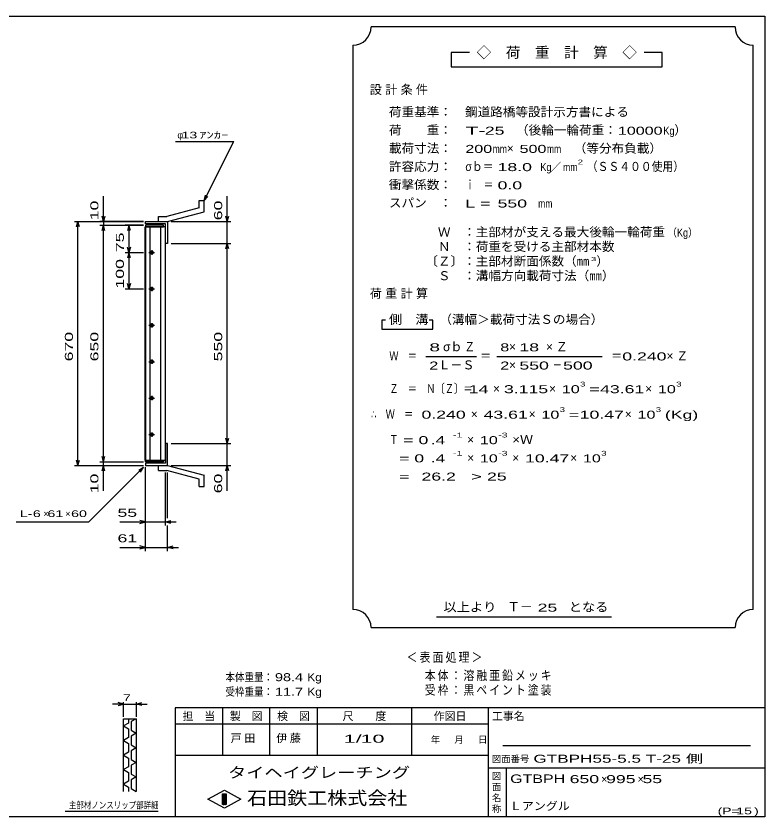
# Model space of a CAD drawing. Units: millimetres, scale not verified. Extents: x -1820 to 1736, y -1282 to 1048.
# Drawn here: x -321 to 1736, y -1152 to 1048 of the extents above; entities that cross this region are included whole.
import ezdxf
from ezdxf.enums import TextEntityAlignment as Align

# ---------------------------------------------------------------- set-up
doc = ezdxf.new("R2010")
doc.units = ezdxf.units.MM
doc.header["$LTSCALE"] = 10
for name, color, linetype, lineweight in [('0_2', 150, 'Continuous', 25), ('16', 3, 'Continuous', 25), ('19', 6, 'Continuous', 25), ('22', 4, 'Continuous', 25), ('24', 2, 'Continuous', 25), ('32', 4, 'Continuous', 25)]:
    doc.layers.add(name, color=color, linetype=linetype, lineweight=lineweight)
doc.styles.add('ベクトル', font='')
doc.styles.get('ベクトル').set_extended_font_data('ベクトル')

msp = doc.modelspace()

# ---------------------------------------------------------------- linework, layer by layer
at = {"layer": '0_2'}
for p, q in [((-1724, 1048.5), (1736, 1048.5)), ((1736, 1048.5), (1736, -1151.5)), ((1736, -851.5), (116, -851.5)), ((116, -851.5), (116, -1151.5)), ((246, -851.5), (246, -981.5)), ((376, -981.5), (376, -851.5)), ((506, -851.5), (506, -981.5)), ((766, -981.5), (766, -851.5)), ((976, -851.5), (976, -1151.5)), ((976, -896.5), (116, -896.5)), ((1696, -956.5), (1016, -956.5)), ((116, -981.5), (976, -981.5)), ((976, -1016.5), (1736, -1016.5)), ((1026, -1151.5), (1026, -1016.5)), ((206, -1102.5), (251, -1077.5)), ((251, -1077.5), (296, -1102.5)), ((246, -1087.5), (256, -1087.5)), ((246, -1117.5), (246, -1087.5)), ((246, -1087.5), (248, -1087.5)), ((248, -1087.5), (248, -1117.5)), ((250, -1117.5), (250, -1087.5)), ((250, -1087.5), (252, -1087.5)), ((252, -1087.5), (252, -1117.5)), ((254, -1117.5), (254, -1087.5)), ((254, -1087.5), (256, -1087.5)), ((256, -1087.5), (256, -1117.5)), ((256, -1087.5), (256, -1117.5)), ((251, -1127.5), (206, -1102.5)), ((256, -1117.5), (246, -1117.5)), ((248, -1117.5), (250, -1117.5)), ((296, -1102.5), (251, -1127.5)), ((252, -1117.5), (254, -1117.5)), ((1736, -1151.5), (-1724, -1151.5))]:
    msp.add_line(p, q, dxfattribs=at)
at = {"layer": '16'}
for p, q in [((33.3, -171.5), (33.3, 469.5)), ((33.3, 469.5), (34, 469.5)), ((84, 474), (34, 474)), ((34, 474), (34, 469.5)), ((34, 469.5), (84, 469.5)), ((34, 469.5), (34, -171.5)), ((89, 469.5), (34, 469.5)), ((46.5, 469.5), (46.5, -171.5)), ((76.5, -171.5), (76.5, 469.5)), ((84, 469.5), (84, 474)), ((89, -171.5), (89, 469.5)), ((43.5, 399), (59.5, 399)), ((53.5, 402), (49.5, 402)), ((49.5, 396), (53.5, 396)), ((51.5, 405), (51.5, 393)), ((43.5, 299), (59.5, 299)), ((53.5, 302), (49.5, 302)), ((49.5, 296), (53.5, 296)), ((51.5, 305), (51.5, 293)), ((43.5, 199), (59.5, 199)), ((53.5, 202), (49.5, 202)), ((51.5, 205), (51.5, 193)), ((49.5, 196), (53.5, 196)), ((43.5, 99), (59.5, 99)), ((53.5, 102), (49.5, 102)), ((49.5, 96), (53.5, 96)), ((51.5, 105), (51.5, 93)), ((53.5, 2), (49.5, 2)), ((51.5, 5), (51.5, -7)), ((43.5, -1), (59.5, -1)), ((49.5, -4), (53.5, -4)), ((43.5, -101), (59.5, -101)), ((53.5, -98), (49.5, -98)), ((49.5, -104), (53.5, -104)), ((51.5, -95), (51.5, -107)), ((34, -171.5), (33.3, -171.5)), ((34, -171.5), (84, -171.5)), ((34, -176), (34, -171.5)), ((34, -171.5), (89, -171.5)), ((84, -176), (34, -176)), ((84, -171.5), (84, -176))]:
    msp.add_line(p, q, dxfattribs=at)
for centre, radius, start, end in [((49.5, 399), 3, 90, 270), ((51.5, 399), 4, 46.6, 133.4), ((51.5, 399), 4, 226.6, 313.4), ((53.5, 399), 3, 270, 90), ((49.5, 299), 3, 90, 270), ((51.5, 299), 4, 46.6, 133.4), ((51.5, 299), 4, 226.6, 313.4), ((53.5, 299), 3, 270, 90), ((49.5, 199), 3, 90, 270), ((51.5, 199), 4, 46.6, 133.4), ((53.5, 199), 3, 270, 90), ((51.5, 199), 4, 226.6, 313.4), ((49.5, 99), 3, 90, 270), ((51.5, 99), 4, 46.6, 133.4), ((51.5, 99), 4, 226.6, 313.4), ((53.5, 99), 3, 270, 90), ((49.5, -1), 3, 90, 270), ((51.5, -1), 4, 46.6, 133.4), ((53.5, -1), 3, 270, 90), ((51.5, -1), 4, 226.6, 313.4), ((49.5, -101), 3, 90, 270), ((51.5, -101), 4, 46.6, 133.4), ((51.5, -101), 4, 226.6, 313.4), ((53.5, -101), 3, 270, 90)]:
    msp.add_arc(centre, radius, start, end, dxfattribs=at)
at = {"layer": '19'}
for p, q in [((182, 542), (196, 542)), ((182, 522), (182, 542)), ((196, 511), (196, 542)), ((182, 522), (93, 498)), ((95, 484), (196, 511)), ((34, 478), (34, 484)), ((34, 484), (94, 484)), ((70, 498), (93, 498)), ((70, 484), (70, 498)), ((70, 484), (95, 484)), ((94, 484), (95, 483)), ((89, 478), (34, 478)), ((89, 424), (89, 478)), ((95, 483), (95, 424)), ((95, 424), (89, 424)), ((95, -126), (89, -126)), ((89, -126), (89, -180)), ((95, -185), (95, -126)), ((34, -180), (34, -186)), ((89, -180), (34, -180)), ((34, -186), (94, -186)), ((70, -186), (95, -186)), ((70, -200), (70, -186)), ((94, -186), (95, -185)), ((95, -186), (196, -213)), ((70, -200), (93, -200)), ((182, -224), (93, -200)), ((196, -244), (196, -213)), ((182, -244), (182, -224)), ((182, -244), (196, -244))]:
    msp.add_line(p, q, dxfattribs=at)
at = {"layer": '22'}
for p, q in [((117, 704), (277, 704)), ((196, 542), (277, 704)), ((-81, 484), (-81, 554)), ((196, 542), (199, 556.6)), ((196, 542), (206, 553)), ((259, 484), (259, 554)), ((-161, 484), (29, 484)), ((-155, 469), (-151, 484)), ((-147, 469), (-151, 484)), ((-151, -186), (-151, 484)), ((29, 484), (-91, 484)), ((-81, 484), (-85, 499)), ((-77, 499), (-81, 484)), ((-81, 484), (-81, 474)), ((105, 484), (269, 484)), ((259, 484), (255, 499)), ((259, 484), (263, 499)), ((259, 424), (259, 484)), ((-91, 474), (29, 474)), ((-85, 459), (-81, 474)), ((-77, 459), (-81, 474)), ((-81, -176), (-81, 474)), ((29, 474), (-21, 474)), ((-11, 474), (-15, 459)), ((-7, 459), (-11, 474)), ((-11, 474), (-11, 399)), ((105, 424), (269, 424)), ((255, 409), (259, 424)), ((263, 409), (259, 424)), ((259, -126), (259, 424)), ((-21, 399), (29, 399)), ((-11, 399), (-15, 414)), ((-11, 399), (-15, 384)), ((-7, 414), (-11, 399)), ((-7, 384), (-11, 399)), ((-11, 399), (-11, 299)), ((-11, 299), (-15, 314)), ((-7, 314), (-11, 299)), ((-21, 299), (29, 299)), ((105, -126), (269, -126)), ((259, -126), (255, -111)), ((259, -126), (263, -111)), ((259, -186), (259, -126)), ((-151, -186), (-155, -171)), ((-151, -186), (-147, -171)), ((-91, -176), (29, -176)), ((-81, -176), (-85, -161)), ((-81, -176), (-77, -161)), ((-81, -186), (-81, -176)), ((-161, -186), (29, -186)), ((-121, -341), (29, -191)), ((-91, -186), (29, -186)), ((-85, -201), (-81, -186)), ((-77, -201), (-81, -186)), ((-81, -256), (-81, -186)), ((16, -199), (29, -191)), ((21, -204), (29, -191)), ((34, -351), (34, -191)), ((34, -421), (34, -191)), ((105, -186), (269, -186)), ((255, -201), (259, -186)), ((263, -201), (259, -186)), ((259, -256), (259, -186)), ((89, -351), (89, -205)), ((95, -331), (95, -205)), ((-321, -341), (-121, -341)), ((-36, -341), (34, -341)), ((34, -341), (19, -337)), ((19, -345), (34, -341)), ((34, -341), (89, -341)), ((89, -341), (104, -337)), ((104, -345), (89, -341)), ((89, -341), (119, -341)), ((95, -421), (95, -351)), ((-36, -411), (34, -411)), ((34, -411), (19, -407)), ((19, -415), (34, -411)), ((34, -411), (95, -411)), ((95, -411), (110, -407)), ((110, -415), (95, -411)), ((95, -411), (125, -411))]:
    msp.add_line(p, q, dxfattribs=at)
at = {"layer": '24', "color": 4}
for p, q in [((1654, 1018.5), (654, 1018.5)), ((604, 968.5), (604, -581.5)), ((1704, -581.5), (1704, 968.5)), ((924, 948.5), (874, 948.5)), ((874, 948.5), (874, 908.5)), ((1454, 948.5), (1404, 948.5)), ((1454, 908.5), (1454, 948.5)), ((874, 908.5), (1454, 908.5)), ((694, 213.5), (684, 213.5)), ((684, 213.5), (684, 188.5)), ((824, 213.5), (814, 213.5)), ((824, 188.5), (824, 213.5)), ((684, 188.5), (824, 188.5)), ((804, 113.5), (944, 113.5)), ((999, 113.5), (1289, 113.5)), ((834, -601.5), (1314, -601.5)), ((654, -631.5), (1654, -631.5))]:
    msp.add_line(p, q, dxfattribs=at)
for centre, start, end in [((604, 1018.5), 270, 0), ((1704, 1018.5), 180, 270), ((604, -631.5), 0, 90), ((1704, -631.5), 90, 180)]:
    msp.add_arc(centre, 50, start, end, dxfattribs=at)
at = {"layer": '32'}
for p, q in [((-26, -841.5), (-56, -841.5)), ((-26, -841.5), (-41, -837.5)), ((-41, -845.5), (-26, -841.5)), ((-26, -876.5), (-26, -836.5)), ((-26, -841.5), (9, -841.5)), ((9, -836.5), (9, -876.5)), ((9, -841.5), (24, -837.5)), ((24, -845.5), (9, -841.5)), ((9, -841.5), (39, -841.5)), ((-26, -881.5), (9, -881.5)), ((-26, -1081.5), (-26, -881.5)), ((-12, -893.5), (-26, -901.5)), ((-26, -901.5), (-12, -909.5)), ((-12, -881.5), (-12, -893.5)), ((9, -881.5), (-5, -889.5)), ((-5, -889.5), (-5, -913.5)), ((9, -881.5), (9, -1081.5)), ((-12, -909.5), (-12, -933.5)), ((-5, -913.5), (9, -921.5)), ((9, -921.5), (-5, -929.5)), ((-12, -933.5), (-26, -941.5)), ((-26, -941.5), (-12, -949.5)), ((-5, -929.5), (-5, -953.5)), ((-12, -949.5), (-12, -973.5)), ((-5, -953.5), (9, -961.5)), ((9, -961.5), (-5, -969.5)), ((-12, -973.5), (-26, -981.5)), ((-26, -981.5), (-12, -989.5)), ((-12, -989.5), (-12, -1013.5)), ((-5, -969.5), (-5, -993.5)), ((-5, -993.5), (9, -1001.5)), ((9, -1001.5), (-5, -1009.5)), ((-5, -1009.5), (-5, -1033.5)), ((-12, -1013.5), (-26, -1021.5)), ((-26, -1021.5), (-12, -1029.5)), ((-12, -1029.5), (-12, -1053.5)), ((-5, -1033.5), (9, -1041.5)), ((-12, -1053.5), (-26, -1061.5)), ((9, -1041.5), (-5, -1049.5)), ((-5, -1049.5), (-5, -1073.5)), ((-26, -1061.5), (-12, -1069.5)), ((-12, -1069.5), (-12, -1081.5)), ((-5, -1073.5), (9, -1081.5)), ((69, -1136.5), (-186, -1136.5))]:
    msp.add_line(p, q, dxfattribs=at)

# ---------------------------------------------------------------- texts
at = {"layer": '0_2', "style": 'ベクトル'}
for s, height, p in [('担\u3000当', 21.99, (136, -874.5)), ('製\u3000図', 21.99, (266, -874.5)), ('検\u3000図', 21.99, (396, -874.5)), ('尺\u3000\u3000度', 21.99, (576, -874.5)), ('作図日', 21.99, (826, -874.5)), ('工事名', 21.99, (986, -874.5)), ('年', 18.3, (818, -939)), ('月', 18.3, (883, -939)), ('日', 18.3, (948, -939)), ('図面番号', 18.33, (986, -992)), ('図', 18.3, (986, -1039)), ('面', 18.3, (986, -1069)), ('名', 18.3, (986, -1099)), ('称', 18.3, (986, -1129))]:
    msp.add_text(s, height=height, dxfattribs=at).set_placement(p, align=Align.MIDDLE_LEFT)
at = {"layer": '0_2', "color": 222, "style": 'ベクトル'}
for s, height, width, p in [('タイヘイグレーチング', 29.33, 1.25, (261, -1029.5)), ('石田鉄工株式会社', 36.66, 1.1, (313.5, -1099.5))]:
    msp.add_text(s, height=height, dxfattribs=dict(at, width=width)).set_placement(p, align=Align.MIDDLE_LEFT)
at = {"layer": '22', "color": 2, "style": 'ベクトル'}
for s, height, p in [('φ', 18.3, (122, 721.5)), ('×', 18.3, (-246, -318.5)), ('×', 18.3, (-186, -318.5)), ('×', 22, (1286, -1047.5)), ('×', 22, (1386, -1047.5))]:
    msp.add_text(s, height=height, dxfattribs=at).set_placement(p, align=Align.MIDDLE_LEFT)
for s, height, width, p in [(' 13 ', 18.33, 1.6, (122, 721.5)), ('ｱﾝｶｰ', 18.33, 1.6, (182, 721.5)), (' 55 ', 21.99, 1.65, (-56, -316)), ('L-', 18.33, 1.6, (-311, -318.5)), (' 6 ', 18.33, 1.6, (-286, -318.5)), (' 61 ', 18.33, 1.6, (-246, -318.5)), (' 60 ', 18.33, 1.6, (-181, -318.5)), (' 61 ', 21.99, 1.65, (-56, -386)), ('本体重量：', 21.99, 0.85, (254, -767.5)), (' 98.4', 21.99, 1.35, (379, -767.5)), ('Kg', 21.99, 1.1, (479, -767.5)), ('受枠重量：', 21.99, 0.85, (254, -807.5)), (' 11.7', 21.99, 1.35, (379, -807.5)), ('Kg', 21.99, 1.1, (479, -807.5)), ('1/', 21.99, 2, (579, -936.5)), (' 10 ', 21.99, 2, (609, -936.5)), ('GTBPH55-5.5 T-25 側                  ', 21.99, 1.6, (1100, -991.5)), ('GTBPH', 23.46, 1.4, (1036, -1046.5)), (' 650 ', 21.99, 1.65, (1186, -1047.5)), (' 995 ', 21.99, 1.65, (1286, -1047.5)), (' 55 ', 21.99, 1.65, (1386, -1047.5)), ('Ｌアングル', 21.99, 1.1, (1035, -1121.5)), ('(P=', 18.33, 1.55, (1606, -1135)), (' 15 ', 18.33, 1.6, (1646, -1135)), (')', 18.3, 1.6, (1706, -1135))]:
    msp.add_text(s, height=height, dxfattribs=dict(at, width=width)).set_placement(p, align=Align.MIDDLE_LEFT)
at = {"layer": '22', "color": 2, "style": 'ベクトル', "width": 1.65}
for s, p in [(' 10 ', (-106, 474)), (' 60 ', (234, 474)), (' 75 ', (-36, 386.5)), (' 100 ', (-36, 286.5)), (' 670 ', (-176, 86.5)), (' 650 ', (-106, 86.5)), (' 550 ', (234, 86.5)), (' 10 ', (-106, -276)), (' 60 ', (234, -276))]:
    msp.add_text(s, height=21.99, rotation=90, dxfattribs=at).set_placement(p, align=Align.MIDDLE_LEFT)
at = {"layer": '22', "color": 2, "attachment_point": 4, "style": 'ベクトル'}
for s, insert, char_height in [('\\T1.2;\\W0.85;＜表面処理＞', (751.5, -714), 25.66), ('\\T1.19;\\W0.85;本体：溶融亜鉛メッキ', (801.5, -764), 25.66), ('\\T1.19;\\W0.85;受枠：黒ペイント塗装', (801.5, -804), 25.66), ('\\T1.25;戸田\u3000', (268.5, -936.5), 21.99), ('\\T1.25;伊藤\u3000', (393.5, -936.5), 21.99)]:
    msp.add_mtext(s, dxfattribs=dict(at, insert=insert, char_height=char_height))
at = {"layer": '24', "style": 'ベクトル'}
for s, height, p in [('◇\u3000荷\u3000重\u3000計\u3000算\u3000◇', 29.33, (944, 948.5)), ('）', 24.2, (1487, 735)), ('×', 24.2, (1027, 685)), ('／', 22, (1146.5, 633.5)), ('）', 24.2, (1273, 375)), ('σｂ', 24.19, (852, 140)), ('×', 24.2, (1033, 140)), ('Ｌ－Ｓ', 24.19, (839, 90)), ('×', 24.2, (1033, 90)), ('×', 24.2, (989, 25)), ('×', 24.2, (1143, 25)), ('×', 24.2, (1407, 25)), ('×', 24.2, (928, -45)), ('×', 24.2, (1087, -45)), ('×', 24.2, (1351, -45)), ('×', 24.2, (918, -115)), ('×', 24.2, (918, -165)), ('×', 24.2, (1042, -165)), ('×', 24.2, (1201, -165)), ('Ｔ－', 25.66, (1028, -574))]:
    msp.add_text(s, height=height, dxfattribs=at).set_placement(p, align=Align.MIDDLE_LEFT)
for s, height, width, p in [('荷重基準：\u3000', 24.19, 1.05, (703, 785)), ('鋼道路橋等設計示方書による', 24.19, 1.05, (912, 785)), ('荷\u3000\u3000重：\u3000', 24.19, 1.05, (703, 735)), ('（後輪一輪荷重：', 24.19, 1.05, (1052, 735)), ('T-', 21.99, 2, (913, 733.5)), (' 25 ', 21.99, 1.65, (953, 733.5)), ('10000', 21.99, 1.5, (1332, 733.5)), ('Kg', 21.99, 0.85, (1457, 733.5)), ('載荷寸法：\u3000', 24.19, 1.05, (703, 685)), ('200', 21.99, 1.5, (913, 683.5)), ('mm', 21.99, 0.8, (988, 683.5)), ('500', 21.99, 1.5, (1062, 683.5)), ('mm', 21.99, 0.8, (1137, 683.5)), ('\u3000（等分布負載）', 24.19, 1.05, (1176, 685)), ('許容応力：\u3000', 24.19, 1.05, (703, 635)), ('σｂ＝', 24.19, 0.9, (913, 635)), (' 18.0', 21.99, 1.65, (988, 633.5)), ('Kg', 21.99, 0.85, (1119, 633.5)), ('mm', 21.99, 0.8, (1181.5, 633.5)), ('2', 13.2, 1.5, (1221.5, 647.5)), ('（ＳＳ４００使用）', 24.19, 0.9, (1246.5, 635)), ('衝撃係数：\u3000', 24.19, 1.05, (703, 585)), ('ｉ\u3000＝', 24.19, 0.75, (913, 585)), (' 0.0', 21.99, 1.65, (988, 583.5)), ('スパン\u3000：\u3000', 24.19, 1.05, (703, 535)), ('L =', 21.99, 1.65, (913, 533.5)), (' 550 ', 21.99, 1.65, (988, 533.5)), ('mm', 21.99, 0.8, (1113, 533.5)), ('\u3000Ｗ\u3000：主部材が支える最大後輪一輪荷重', 24.19, 1.05, (803, 455)), ('（Kg）', 21.99, 0.85, (1468, 453.5)), ('\u3000Ｎ\u3000：荷重を受ける主部材本数', 24.19, 1.05, (803, 415)), ('〔Ｚ〕：主部材断面係数（㎜', 24.19, 1.05, (803, 375)), ('3', 11, 1.8, (1258, 381)), ('\u3000Ｓ\u3000：溝幅方向載荷寸法（㎜）', 24.19, 1.05, (803, 335)), ('側\u3000溝', 24.19, 1.1, (703, 215)), ('\u3000（溝幅＞載荷寸法Ｓの場合）', 24.19, 1.05, (807, 215)), ('8', 22, 1.8, (814, 138.5)), ('Ｚ', 24.2, 0.9, (910, 140)), ('8', 22, 1.5, (1009, 138.5)), (' 18 ', 21.99, 1.65, (1048, 138.5)), ('Ｗ\u3000＝', 24.19, 0.75, (704, 115)), ('＝', 24.2, 0.9, (954, 115)), ('＝', 24.2, 0.9, (1314, 115)), ('0.240', 21.99, 1.65, (1344, 113.5)), ('2', 22, 1.5, (814, 88.5)), ('2', 22, 1.5, (1009, 88.5)), (' 550 ', 21.99, 1.65, (1048, 88.5)), ('－', 24.2, 0.75, (1153, 90)), (' 500 ', 21.99, 1.65, (1168, 88.5)), ('3', 13.2, 1.5, (1228, 37.5)), ('3', 13.2, 1.5, (1492, 37.5)), ('Ｚ\u3000＝\u3000Ｎ〔Ｚ〕＝', 24.19, 0.75, (704, 25)), (' 14 ', 21.99, 1.65, (909, 23.5)), ('3.115', 21.99, 1.65, (1019, 23.5)), ('10', 21.99, 1.5, (1178, 23.5)), ('=', 22, 1.7, (1253, 23.5)), ('43.61', 21.99, 1.65, (1283, 23.5)), ('10', 21.99, 1.5, (1442, 23.5)), ('∴\u3000Ｗ\u3000＝', 24.19, 0.75, (654, -45)), (' 0.240', 21.99, 1.65, (779, -46.5)), ('43.61', 21.99, 1.65, (963, -46.5)), ('10', 21.99, 1.5, (1122, -46.5)), ('3', 13.2, 1.5, (1172, -32.5)), ('=', 22, 1.7, (1197, -46.5)), ('10.47', 21.99, 1.65, (1227, -46.5)), ('10', 21.99, 1.5, (1386, -46.5)), ('3', 13.2, 1.5, (1436, -32.5)), ('(Kg)', 21.99, 1.65, (1461, -46.5)), ('Ｔ', 24.2, 0.75, (704, -115)), (' = 0', 21.99, 1.65, (729, -116.5)), (' .4 ', 21.99, 1.65, (804, -116.5)), ('-1', 13.2, 1.65, (879, -102.5)), ('10', 21.99, 1.5, (953, -116.5)), ('-3', 13.2, 1.65, (1003, -102.5)), ('×Ｗ', 24.19, 1.1, (1042, -115)), ('-1', 13.2, 1.65, (879, -152.5)), ('-3', 13.2, 1.65, (1003, -152.5)), ('3', 13.2, 1.5, (1286, -152.5)), ('  = 0', 21.99, 1.65, (704, -166.5)), (' .4 ', 21.99, 1.65, (804, -166.5)), ('10', 21.99, 1.5, (953, -166.5)), ('10.47', 21.99, 1.65, (1077, -166.5)), ('10', 21.99, 1.5, (1236, -166.5)), ('  =', 21.99, 1.65, (704, -216.5)), (' 26.2', 21.99, 1.65, (779, -216.5)), ('>', 22, 1.7, (929, -216.5)), (' 25 ', 21.99, 1.65, (959, -216.5)), ('以上より\u3000', 24.19, 1.1, (853, -575)), (' 25 ', 21.99, 1.65, (1098, -576.5)), ('となる', 24.19, 1.1, (1197, -575))]:
    msp.add_text(s, height=height, dxfattribs=dict(at, width=width)).set_placement(p, align=Align.MIDDLE_LEFT)
at = {"layer": '24', "char_height": 24.19, "attachment_point": 4, "style": 'ベクトル'}
for s, insert in [('\\T1.28;設計条件', (650.5, 845)), ('\\T1.28;荷重計算', (650.5, 285)), ('\\T1.42;×Ｚ', (1134.5, 140)), ('\\T1.42;×Ｚ', (1465.5, 115))]:
    msp.add_mtext(s, dxfattribs=dict(at, insert=insert))
at = {"layer": '32', "color": 2, "style": 'ベクトル'}
for s, width, p in [(' 7 ', 1.6, (-38.5, -824)), ('主部材ノンスリップ部詳細', 0.8, (-176, -1119))]:
    msp.add_text(s, height=18.33, dxfattribs=dict(at, width=width)).set_placement(p, align=Align.MIDDLE_LEFT)

doc.saveas('drawing.dxf')
